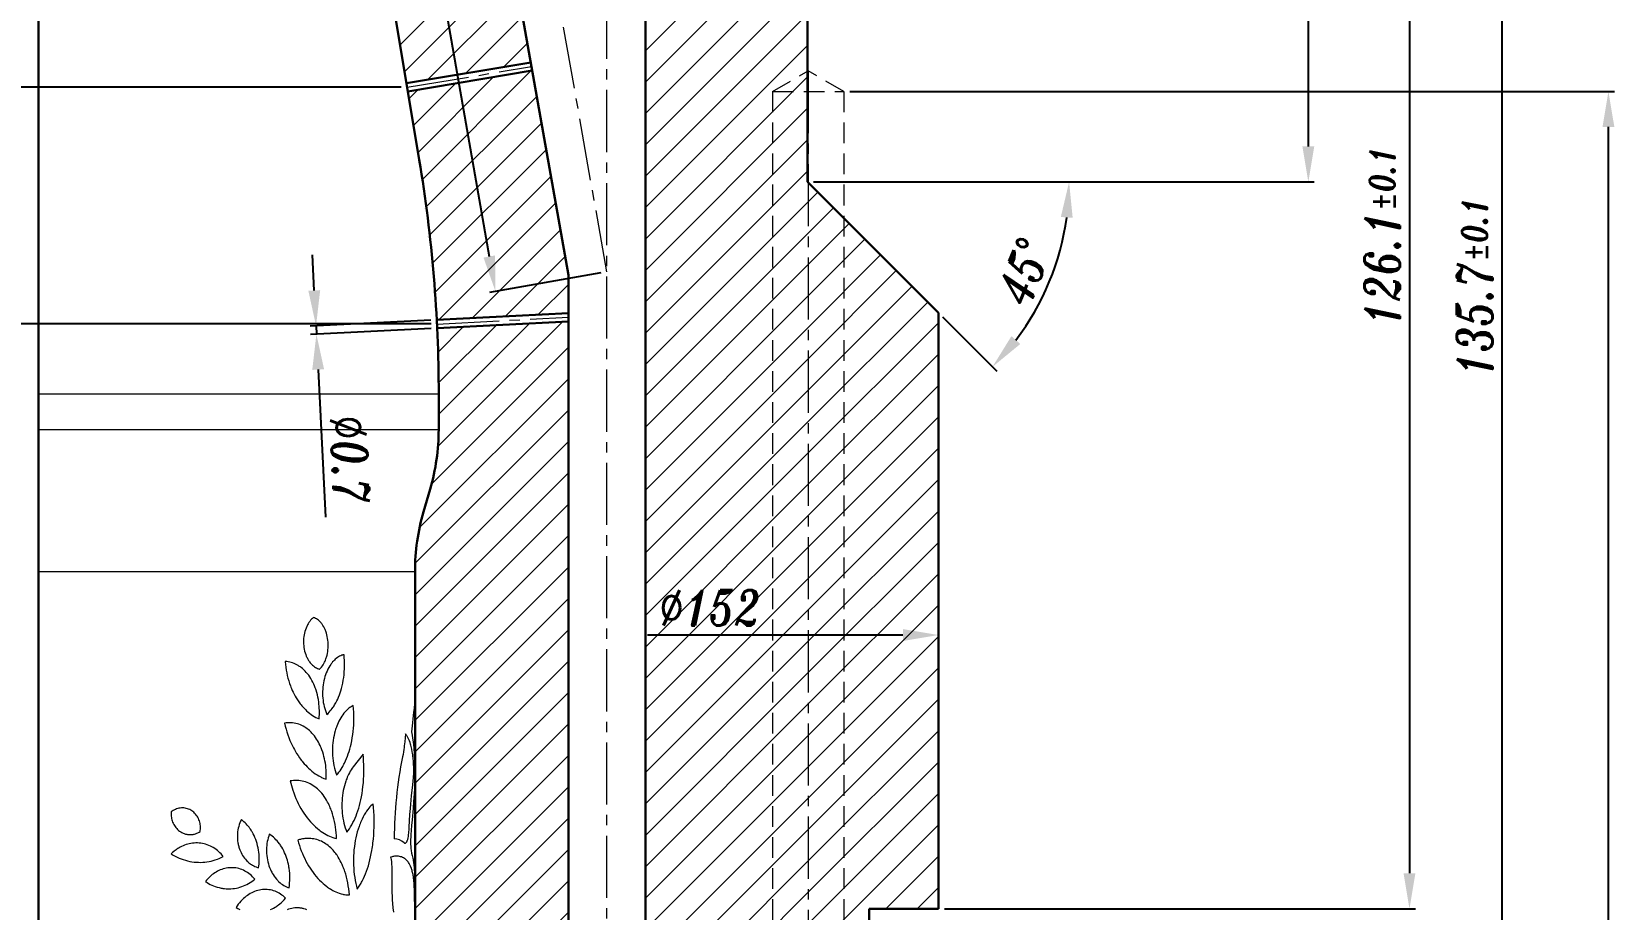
# Model space of a CAD drawing. Extents: x -234 to 1000, y -95 to 506.
# Drawn here: x 79.2 to 212.8, y 127.4 to 201.5 of the extents above; entities that cross this region are included whole.
import ezdxf

# ---------------------------------------------------------------- set-up
doc = ezdxf.new("R2010")
doc.units = 0
doc.header["$LTSCALE"] = 7
doc.header["$MEASUREMENT"] = 0
doc.linetypes.add('CENTER2', pattern=[1.125, 0.75, -0.125, 0.125, -0.125])
doc.linetypes.add('HIDDEN', pattern=[0.375, 0.25, -0.125])
doc.layers.get('0').update_dxf_attribs({"linetype": 'CONTINUOUS', "lineweight": 15})
for name, color, linetype, lineweight in [('1', 1, 'CENTER2', 15), ('2', 2, 'HIDDEN', 15), ('3', 3, 'CONTINUOUS', 30), ('8', 250, 'CONTINUOUS', 15)]:
    doc.layers.add(name, color=color, linetype=linetype, lineweight=lineweight)
doc.styles.add('ITALICT', font='ITALICT.shx', dxfattribs={"width": 0.8, "height": 3})
doc.dimstyles.get("Standard").update_dxf_attribs({"dimtxt": 3, "dimasz": 3, "dimexe": 0.5, "dimexo": 0.5, "dimgap": 0.8, "dimtad": 1, "dimdsep": 46, "dimtxsty": 'ITALICT', "dimcen": 0.09, "dimazin": 2, "dimtfac": 1, "dimtmove": 0, "dimatfit": 3, "dimfxl": 1, "dimtolj": 1, "dimtzin": 0, "dimarcsym": 0})

# ---------------------------------------------------------------- blocks, each defined once
blk = doc.blocks.new('*D26')
at = {"color": 0, "lineweight": -2, "transparency": 16777216}
for p, q in [((158.18, 253.53), (187.46, 253.53)), ((186.96, 250.53), (186.96, 191.83)), ((145.18, 188.83), (187.46, 188.83))]:
    blk.add_line(p, q, dxfattribs=at)
at = {"color": 0, "transparency": 16777216}
for points in [[(186.46, 250.53), (187.46, 250.53), (186.96, 253.53)], [(186.46, 191.83), (187.46, 191.83), (186.96, 188.83)]]:
    blk.add_solid(points, dxfattribs=at)
at = {"color": 0, "transparency": 16777216, "insert": (184.66, 221.18), "char_height": 3, "attachment_point": 5, "rotation": 90, "style": 'ITALICT'}
blk.add_mtext('\\A1;64.7', dxfattribs=at)
blk = doc.blocks.new('*D27')
at = {"color": 0, "lineweight": -2, "transparency": 16777216}
for p, q in [((155.79, 188.83), (167.26, 188.83)), ((156.08, 177.42), (160.65, 172.85))]:
    blk.add_line(p, q, dxfattribs=at)
blk.add_arc((144.68, 188.83), 22.09, 322.7882, 352.2118, dxfattribs=at)
at = {"color": 0, "transparency": 16777216}
for points in [[(166.06, 185.87), (167.06, 185.8), (166.76, 188.83)], [(162.64, 175.14), (161.89, 175.8), (160.29, 173.21)]]:
    blk.add_solid(points, dxfattribs=at)
at = {"color": 0, "transparency": 16777216, "insert": (162.96, 181.25), "char_height": 3, "attachment_point": 5, "rotation": 67.5, "style": 'ITALICT'}
blk.add_mtext('\\A1;45°', dxfattribs=at)
blk = doc.blocks.new('*D28')
at = {"color": 0, "lineweight": -2, "transparency": 16777216}
for p, q in [((158.18, 253.53), (196, 253.53)), ((195.5, 250.53), (195.5, 130.43)), ((156.23, 127.43), (196, 127.43))]:
    blk.add_line(p, q, dxfattribs=at)
at = {"color": 0, "transparency": 16777216}
for points in [[(195, 250.53), (196, 250.53), (195.5, 253.53)], [(195, 130.43), (196, 130.43), (195.5, 127.43)]]:
    blk.add_solid(points, dxfattribs=at)
at = {"color": 0, "transparency": 16777216, "insert": (193.2, 184.23), "char_height": 3, "attachment_point": 5, "rotation": 90, "style": 'ITALICT'}
blk.add_mtext('\\A1;126.1{}{\\H0.71x;\\C3;%%p0.1}', dxfattribs=at)
blk = doc.blocks.new('*D29')
at = {"color": 0, "lineweight": -2, "transparency": 16777216}
for p, q in [((158.18, 253.53), (203.8, 253.53)), ((203.3, 250.53), (203.3, 120.83)), ((165.38, 117.83), (203.8, 117.83))]:
    blk.add_line(p, q, dxfattribs=at)
at = {"color": 0, "transparency": 16777216}
for points in [[(202.8, 250.53), (203.8, 250.53), (203.3, 253.53)], [(202.8, 120.83), (203.8, 120.83), (203.3, 117.83)]]:
    blk.add_solid(points, dxfattribs=at)
at = {"color": 0, "transparency": 16777216, "insert": (201, 179.94), "char_height": 3, "attachment_point": 5, "rotation": 90, "style": 'ITALICT'}
blk.add_mtext('\\A1;135.7{}{\\H0.71x;\\C3;%%p0.1}', dxfattribs=at)
blk = doc.blocks.new('*D31')
at = {"color": 0, "lineweight": -2, "transparency": 16777216}
for p, q in [((74.19, 291.83), (50.64, 291.83)), ((51.14, 288.83), (51.14, 27.93)), ((79.23, 24.93), (50.64, 24.93))]:
    blk.add_line(p, q, dxfattribs=at)
at = {"color": 0, "transparency": 16777216}
for points in [[(50.64, 288.83), (51.64, 288.83), (51.14, 291.83)], [(50.64, 27.93), (51.64, 27.93), (51.14, 24.93)]]:
    blk.add_solid(points, dxfattribs=at)
at = {"color": 0, "transparency": 16777216, "insert": (48.84, 158.38), "char_height": 3, "attachment_point": 5, "rotation": 90, "style": 'ITALICT'}
blk.add_mtext('\\A1;266.9{}{\\H0.71x;\\C3;%%p0.05}', dxfattribs=at)
blk = doc.blocks.new('*D45')
at = {"color": 0, "lineweight": -2, "transparency": 16777216}
for p, q in [((50.64, 291.83), (41.03, 291.83)), ((41.53, 288.83), (41.53, -2.52)), ((79.23, -5.52), (41.03, -5.52))]:
    blk.add_line(p, q, dxfattribs=at)
at = {"color": 0, "transparency": 16777216}
for points in [[(41.03, 288.83), (42.03, 288.83), (41.53, 291.83)], [(41.03, -2.52), (42.03, -2.52), (41.53, -5.52)]]:
    blk.add_solid(points, dxfattribs=at)
at = {"color": 0, "transparency": 16777216, "insert": (38.25, 143.15), "char_height": 3, "attachment_point": 5, "rotation": 90, "style": 'ITALICT'}
blk.add_mtext('\\A1;297.35{}{\\H0.71x;\\C3;\\S+0.08^ -0.07;}', dxfattribs=at)
blk = doc.blocks.new('*D49')
at = {"color": 0, "lineweight": -2, "transparency": 16777216}
blk.add_line((152.73, 150.55), (131.17, 150.55), dxfattribs=at)
at = {"color": 0, "transparency": 16777216}
blk.add_solid([(152.73, 151.05), (152.73, 150.05), (155.73, 150.55)], dxfattribs=at)
at = {"color": 0, "transparency": 16777216, "insert": (136.43, 152.85), "char_height": 3, "attachment_point": 5, "style": 'ITALICT'}
blk.add_mtext('\\A1;%%c152', dxfattribs=at)
blk = doc.blocks.new('*D62')
at = {"color": 0, "lineweight": -2, "transparency": 16777216}
for p, q in [((107.73, 291.74), (98.33, 290.08)), ((99.34, 287.21), (117.8, 182.53)), ((127.23, 181.15), (117.83, 179.49))]:
    blk.add_line(p, q, dxfattribs=at)
at = {"color": 0, "transparency": 16777216}
for points in [[(99.84, 287.3), (98.85, 287.13), (98.82, 290.17)], [(118.29, 182.62), (117.31, 182.44), (118.32, 179.58)]]:
    blk.add_solid(points, dxfattribs=at)
at = {"color": 0, "transparency": 16777216, "insert": (111.67, 230.57), "char_height": 3, "attachment_point": 5, "rotation": 280, "style": 'ITALICT'}
blk.add_mtext('\\A1;112.3', dxfattribs=at)
blk = doc.blocks.new('*D76')
at = {"color": 0, "lineweight": -2, "transparency": 16777216}
for p, q in [((107.02, 216.83), (69.19, 216.83)), ((69.69, 213.83), (69.69, 199.83)), ((110.36, 196.83), (69.19, 196.83))]:
    blk.add_line(p, q, dxfattribs=at)
at = {"color": 0, "transparency": 16777216}
for points in [[(69.19, 213.83), (70.19, 213.83), (69.69, 216.83)], [(69.19, 199.83), (70.19, 199.83), (69.69, 196.83)]]:
    blk.add_solid(points, dxfattribs=at)
at = {"color": 0, "transparency": 16777216, "insert": (67.39, 206.83), "char_height": 3, "attachment_point": 5, "rotation": 90, "style": 'ITALICT'}
blk.add_mtext('\\A1;20', dxfattribs=at)
blk = doc.blocks.new('*D79')
at = {"color": 0, "lineweight": -2, "transparency": 16777216}
for p, q in [((148.23, 196.48), (212.8, 196.48)), ((212.3, -2.52), (212.3, 193.48)), ((147.38, -5.52), (212.8, -5.52))]:
    blk.add_line(p, q, dxfattribs=at)
at = {"color": 0, "transparency": 16777216}
for points in [[(211.8, 193.48), (212.8, 193.48), (212.3, 196.48)], [(211.8, -2.52), (212.8, -2.52), (212.3, -5.52)]]:
    blk.add_solid(points, dxfattribs=at)
at = {"color": 0, "transparency": 16777216, "insert": (210, 98.31), "char_height": 3, "attachment_point": 5, "rotation": 90, "style": 'ITALICT'}
blk.add_mtext('\\A1;202', dxfattribs=at)
blk = doc.blocks.new('*D97')
at = {"color": 0, "lineweight": -2, "transparency": 16777216}
blk.add_arc((127.73, 181.24), 87.98, 91.9539, 98.0461, dxfattribs=at)
at = {"color": 0, "transparency": 16777216}
for points in [[(115.49, 267.85), (115.33, 268.84), (112.45, 267.87)], [(124.72, 269.66), (124.73, 268.66), (127.73, 269.21)]]:
    blk.add_solid(points, dxfattribs=at)
at = {"color": 0, "transparency": 16777216, "insert": (119.86, 271.17), "char_height": 3, "attachment_point": 5, "rotation": 5, "style": 'ITALICT'}
blk.add_mtext('\\A1;10°', dxfattribs=at)
blk = doc.blocks.new('*D98')
at = {"color": 0, "lineweight": -2, "transparency": 16777216}
for p, q in [((110.36, 196.83), (69.19, 196.83)), ((69.69, 193.83), (69.69, 179.83)), ((112.88, 176.83), (69.19, 176.83))]:
    blk.add_line(p, q, dxfattribs=at)
at = {"color": 0, "transparency": 16777216}
for points in [[(69.19, 193.83), (70.19, 193.83), (69.69, 196.83)], [(69.19, 179.83), (70.19, 179.83), (69.69, 176.83)]]:
    blk.add_solid(points, dxfattribs=at)
at = {"color": 0, "transparency": 16777216, "insert": (67.39, 186.83), "char_height": 3, "attachment_point": 5, "rotation": 90, "style": 'ITALICT'}
blk.add_mtext('\\A1;20', dxfattribs=at)
blk = doc.blocks.new('*D99')
at = {"color": 0, "lineweight": -2, "transparency": 16777216}
for p, q in [((103.02, 179.67), (102.87, 182.67)), ((112.86, 177.15), (102.67, 176.65)), ((112.9, 176.45), (102.7, 175.95)), ((103.17, 176.67), (103.2, 175.97)), ((103.35, 172.98), (103.96, 160.51))]:
    blk.add_line(p, q, dxfattribs=at)
at = {"color": 0, "transparency": 16777216}
for points in [[(103.52, 179.69), (102.52, 179.64), (103.17, 176.67)], [(103.85, 173), (102.85, 172.95), (103.2, 175.97)]]:
    blk.add_solid(points, dxfattribs=at)
at = {"color": 0, "transparency": 16777216, "insert": (106.03, 165.36), "char_height": 3, "attachment_point": 5, "rotation": 272.8182, "style": 'ITALICT'}
blk.add_mtext('\\A1;%%c0.7', dxfattribs=at)

msp = doc.modelspace()

# ---------------------------------------------------------------- hatches: boundary and pattern name
at = {"layer": '8'}
h = msp.add_hatch(dxfattribs=at)
h.set_pattern_fill('ANSI31', color=256, scale=15)
edge = h.paths.add_edge_path()
edge.add_line((121.428, 198.2362), (110.9194, 196.4801))
edge.add_line((110.9194, 196.4801), (111.8846, 190.7047))
edge.add_arc((-6.4741, 170.9253), 120, 2.985292, 9.48726, ccw=False)
edge.add_line((113.363, 177.1749), (124.4759, 177.7503))
edge.add_line((124.4759, 177.7503), (124.4759, 180.951))
edge.add_line((124.4759, 180.951), (121.428, 198.2362))
h.paths.add_polyline_path([(117.9068, 218.2063), (107.5771, 216.4801), (110.804, 197.1705), (121.3065, 198.9256)])
h.paths.add_polyline_path([(114.3855, 238.1764), (104.2348, 236.4801), (107.4617, 217.1705), (117.7852, 218.8957)])
h.paths.add_polyline_path([(110.8642, 258.1465), (100.8926, 256.4801), (104.1195, 237.1705), (114.2639, 238.8658)])
h.paths.add_polyline_path([(107.343, 278.1166), (97.5503, 276.4801), (100.7772, 257.1705), (110.7427, 258.8359)])
edge = h.paths.add_edge_path()
edge.add_line((106.4144, 283.3825), (105.6758, 283.2523))
edge.add_line((105.6758, 283.2523), (104.1642, 291.8253))
edge.add_line((104.1642, 291.8253), (95.5759, 291.8253))
edge.add_arc((92.5759, 291.8253), 3, -90, 0, ccw=False)
edge.add_line((92.5759, 288.8253), (92.5759, 286.3253))
edge.add_arc((97.5762, 286.3254), 5.0003, 180.001426, 215.146046)
edge.add_line((93.4875, 283.4469), (96.589, 279.0406))
edge.add_arc((92.5443, 276.1012), 5, 12.337333, 36.006858, ccw=False)
edge.add_line((97.4288, 277.1695), (107.2214, 278.806))
edge.add_line((107.2214, 278.806), (106.4144, 283.3825))
h.paths.add_polyline_path([(124.4759, 283.8253), (123.7259, 283.8253), (123.7259, 291.8253), (112.2876, 291.8253), (113.5543, 284.6414), (112.8157, 284.5112), (124.4759, 218.383)])
h.paths.add_polyline_path([(104.9257, 291.8253), (104.1642, 291.8253), (105.6758, 283.2523), (106.4144, 283.3825)], flags=17)
h.paths.add_polyline_path([(112.2876, 291.8253), (111.526, 291.8253), (112.8157, 284.5112), (113.5543, 284.6414)])
h.paths.add_polyline_path([(124.4759, 291.8253), (123.7259, 291.8253), (123.7259, 283.8253), (124.4759, 283.8253)], flags=17)
h.paths.add_polyline_path([(116.7451, 268.6366), (123.3627, 269.2156), (122.9705, 273.6985), (116.3529, 273.1195)], flags=16)
h.paths.add_polyline_path([(97.5048, 245.0211), (106.7479, 246.6509), (105.9665, 251.0825), (96.7233, 249.4527)])
h.paths.add_polyline_path([(108.4781, 235.7007), (110.4254, 224.6568), (114.8571, 225.4382), (112.9097, 236.4821)], flags=16)
h = msp.add_hatch(dxfattribs=at)
h.set_pattern_fill('ANSI31', color=256, scale=15)
h.paths.add_polyline_path([(144.7259, 113.8253), (135.8759, 113.8253), (135.8759, 114.5753), (134.8759, 114.5753), (132.9995, 117.8253), (134.8759, 121.0753), (135.8759, 121.0753), (135.8759, 121.8253), (144.7259, 121.8253), (144.7259, 198.2074), (144.6759, 291.8253), (131.7259, 291.8253), (131.7259, 283.8253), (130.9759, 283.8253), (130.9759, 2.4753), (131.7259, 2.4753), (131.7259, -5.5247), (144.7259, -5.5247)])
h.paths.add_polyline_path([(144.7259, 114.5753), (135.8759, 114.5753), (135.8759, 113.8253), (144.7259, 113.8253)], flags=17)
h.paths.add_polyline_path([(144.7259, 121.8253), (135.8759, 121.8253), (135.8759, 121.0753), (144.7259, 121.0753)], flags=17)
h.paths.add_polyline_path([(124.4759, 7.0199), (117.2629, 4.3945, 0.31529879), (116.2759, 2.985), (116.2759, -3.3245, 0.31529879), (116.9339, -4.2642), (120.3971, -5.5247), (123.7259, -5.5247), (123.7259, 2.4753), (124.4759, 2.4753)])
h.paths.add_polyline_path([(124.4759, 2.4753), (123.7259, 2.4753), (123.7259, -5.5247), (124.4759, -5.5247)])
h.paths.add_polyline_path([(131.7259, 2.4753), (130.9759, 2.4753), (130.9759, -5.5247), (131.7259, -5.5247)], flags=17)
h.paths.add_polyline_path([(131.7259, 291.8253), (130.9759, 291.8253), (130.9759, 283.8253), (131.7259, 283.8253)], flags=17)
h.paths.add_polyline_path([(131.2216, 150.5987), (141.6359, 150.5987), (141.6359, 155.0987), (131.2216, 155.0987)], flags=24)
h.paths.add_polyline_path([(140.7779, 98.5824), (146.0493, 98.5824), (146.0493, 103.0824), (140.7779, 103.0824)], flags=9)
h.paths.add_polyline_path([(140.2973, 105.6348), (145.4545, 105.6348), (145.4545, 110.1348), (140.2973, 110.1348)], flags=9)
h.paths.add_polyline_path([(123.033, 93.6638), (132.4187, 93.6638), (132.4187, 98.1638), (123.033, 98.1638)], flags=9)
h.paths.add_polyline_path([(134.7748, 6.0894), (136.0474, -1.1279), (140.479, -0.3464), (139.2065, 6.8708)], flags=24)
h = msp.add_hatch(dxfattribs=at)
h.set_pattern_fill('ANSI31', color=256, scale=15)
h.paths.add_polyline_path([(155.7259, 177.7753), (144.7259, 188.7753), (144.7259, 121.8253), (149.8759, 121.8253), (149.8759, 127.4253), (155.7259, 127.4253)])
h.paths.add_polyline_path([(149.8759, 121.8253), (144.7259, 121.8253), (144.7259, 121.0753), (149.8759, 121.0753)])
h = msp.add_hatch(dxfattribs=at)
h.set_pattern_fill('ANSI31', color=256, scale=15)
h.paths.add_polyline_path([(124.4759, 177.0494), (113.3975, 176.4757, -0.01156797), (113.5259, 170.9253), (113.5259, 167.9253, -0.07106781), (112.8059, 162.8853), (112.2459, 160.9653, 0.07106781), (111.5259, 155.9253), (111.5259, 77.2583, 0.29821663), (111.8259, 76.8001, -0.65465367), (111.8259, 74.0505, 0.29821663), (111.5259, 73.5923), (111.5259, 52.2583, 0.29821663), (111.8259, 51.8001, -0.63670706), (111.8947, 49.0827, 0.31237648), (111.6203, 48.584, 0.04536102), (112.2459, 45.3853), (112.8059, 43.4653, -0.07106781), (113.5259, 38.4253), (113.5259, 35.4253, -0.02805598), (113.1032, 27.8982, -0.53335214), (115.299, 23.4253), (121.4477, 19.8753), (124.4759, 19.8753)])
h.paths.add_polyline_path([(123.033, 93.6638), (132.4187, 93.6638), (132.4187, 98.1638), (123.033, 98.1638)], flags=9)

# ---------------------------------------------------------------- linework, layer by layer
at = {"layer": '1'}
for p, q in [((127.7259, 181.2353), (108.2259, 291.8253)), ((127.7259, -5.5247), (127.7259, 291.8253)), ((110.8617, 196.8253), (121.3672, 198.5809)), ((144.7259, 198.2074), (144.7259, -5.5247)), ((113.3808, 176.8253), (124.4759, 177.3998))]:
    msp.add_line(p, q, dxfattribs=at)
at = {"layer": '2'}
for p, q in [((141.7259, 196.4753), (144.7259, 198.2074)), ((147.7259, 196.4753), (144.7259, 198.2074)), ((141.7259, 196.4753), (141.7259, -5.5247)), ((141.7259, 196.4753), (147.7259, 196.4753)), ((147.7259, 196.4753), (147.7259, -5.4018))]:
    msp.add_line(p, q, dxfattribs=at)
at = {"layer": '3'}
for p, q in [((79.7259, 291.8253), (79.7259, -5.5247)), ((124.4759, 180.951), (104.9257, 291.8253)), ((130.9759, -5.5247), (130.9759, 291.8253)), ((144.6759, 291.8253), (144.6759, 188.8253)), ((97.4759, 276.9253), (111.8846, 190.7047)), ((110.804, 197.1705), (121.3065, 198.9256)), ((110.9194, 196.4801), (121.428, 198.2362)), ((144.6759, 188.8253), (155.7259, 177.7753)), ((124.4759, 19.8753), (124.4759, 180.951)), ((113.363, 177.1749), (124.4759, 177.7503)), ((155.7259, 177.7753), (155.7259, 127.4253)), ((113.3975, 176.4757), (124.4759, 177.0494)), ((113.5259, 167.9253), (113.5259, 170.9253)), ((112.2459, 160.9653), (112.8059, 162.8853)), ((149.8759, 127.4253), (155.7259, 127.4253)), ((149.8759, 127.4253), (149.8759, -2.5247))]:
    msp.add_line(p, q, dxfattribs=at)
at = {"layer": '3', "lineweight": 30}
msp.add_line((111.5263, 77.1574), (111.5263, 155.9253), dxfattribs=at)
at = {"layer": '3'}
for centre, radius, start, end in [((-6.4741, 170.9253), 120, 0, 9.48726), ((95.5259, 167.9253), 18, 343.739795, 0), ((129.5259, 155.9253), 18, 163.739795, 180)]:
    msp.add_arc(centre, radius, start, end, dxfattribs=at)
at = {"layer": '8'}
for p, q in [((79.7259, 170.9253), (113.5259, 170.9253)), ((79.7259, 167.9253), (113.5259, 167.9253)), ((79.7259, 155.9253), (111.5259, 155.9253))]:
    msp.add_line(p, q, dxfattribs=at)
at = {"layer": '8', "ltscale": 0.03407}
msp.add_line((107.1415, 140.4898), (106.3092, 139.4107), dxfattribs=at)
at = {"layer": '8', "ltscale": 0.002919}
msp.add_line((111.5229, 139.7864), (111.5259, 139.9032), dxfattribs=at)
at = {"layer": '8'}
for points in [[(102.9478, 152.0305), (102.8653, 151.9583), (102.786, 151.8796), (102.7102, 151.7946), (102.6382, 151.7038), (102.5702, 151.6076), (102.5063, 151.5064), (102.4468, 151.4006), (102.4142, 151.337), (102.3831, 151.272), (102.3258, 151.1384), (102.2749, 151.0003), (102.2308, 150.8585), (102.1934, 150.7134), (102.1628, 150.5651), (102.1393, 150.4146), (102.1228, 150.2626), (102.1134, 150.1095), (102.1111, 149.9559), (102.116, 149.8024), (102.1281, 149.6496), (102.1472, 149.4979), (102.1734, 149.3481), (102.2067, 149.2005), (102.2468, 149.0559), (102.2937, 148.9149), (102.3472, 148.778), (102.3768, 148.7105), (102.408, 148.6443), (102.4401, 148.5809), (102.4736, 148.5189), (102.5429, 148.403), (102.5795, 148.3472), (102.6175, 148.293), (102.6769, 148.2149), (102.739, 148.1407), (102.8037, 148.0707), (102.8709, 148.0052), (102.9505, 147.9361), (103.0328, 147.8735), (103.1175, 147.8177), (103.2043, 147.7691), (103.293, 147.7279), (103.3831, 147.6944), (103.4285, 147.6807), (103.4742, 147.6689)], [(103.4742, 147.6689), (103.5543, 147.7513), (103.6302, 147.8403), (103.7016, 147.9356), (103.7686, 148.0366), (103.8309, 148.1429), (103.8884, 148.2541), (103.931, 148.3462), (103.9704, 148.4409), (104.0066, 148.5379), (104.0318, 148.6121), (104.0551, 148.6873), (104.0766, 148.7635), (104.0964, 148.8407), (104.1305, 148.9974), (104.1569, 149.1528), (104.1765, 149.3102), (104.1893, 149.4691), (104.1952, 149.6288), (104.1944, 149.7889), (104.1867, 149.9486), (104.1722, 150.1073), (104.1508, 150.2646), (104.1226, 150.4197), (104.0876, 150.5721), (104.0458, 150.721), (103.9972, 150.8658), (103.9703, 150.9368), (103.9417, 151.0065), (103.9116, 151.0743), (103.8799, 151.1407), (103.8185, 151.2567), (103.7519, 151.3672), (103.6802, 151.4717), (103.6421, 151.522), (103.6028, 151.5705), (103.5629, 151.6166), (103.5219, 151.6608), (103.4484, 151.7327), (103.3716, 151.7988), (103.2919, 151.8587), (103.2094, 151.912), (103.1244, 151.9586), (103.0371, 151.9981), (102.9478, 152.0305)], [(105.5378, 148.8906), (105.4897, 148.8813), (105.4417, 148.8701), (105.3933, 148.8565), (105.3449, 148.841), (105.2493, 148.8039), (105.1547, 148.7589), (105.0614, 148.7063), (104.9697, 148.6462), (104.8799, 148.5791), (104.7922, 148.5051), (104.7152, 148.4329), (104.6403, 148.3557), (104.5677, 148.2737), (104.4973, 148.1871), (104.4518, 148.1269), (104.4075, 148.0649), (104.3223, 147.9355), (104.2421, 147.7995), (104.1671, 147.6576), (104.0974, 147.5101), (104.0333, 147.3576), (103.9749, 147.2006), (103.9223, 147.0397), (103.8736, 146.8677), (103.8315, 146.6923), (103.7961, 146.514), (103.7675, 146.3335), (103.7456, 146.151), (103.7306, 145.9673), (103.7225, 145.7826), (103.7212, 145.5977), (103.7269, 145.4128), (103.7395, 145.2287), (103.759, 145.0456), (103.7853, 144.8643), (103.8184, 144.685), (103.8582, 144.5085), (103.9046, 144.3351), (103.9575, 144.1655), (104.0168, 144.0001), (104.0823, 143.8395)], [(104.0823, 143.8395), (104.1807, 143.9323), (104.2761, 144.0304), (104.3683, 144.1335), (104.4572, 144.2414), (104.5429, 144.354), (104.5938, 144.4254), (104.6435, 144.4983), (104.6936, 144.5755), (104.7423, 144.6544), (104.834, 144.814), (104.9203, 144.9792), (104.9991, 145.1449), (105.0727, 145.3151), (105.1413, 145.4897), (105.2047, 145.6684), (105.2632, 145.8506), (105.3165, 146.0362), (105.3462, 146.149), (105.374, 146.2628), (105.4242, 146.4932), (105.4673, 146.7269), (105.5033, 146.9632), (105.5321, 147.2017), (105.5539, 147.4419), (105.5687, 147.6832), (105.5765, 147.9252), (105.5773, 148.1674), (105.5711, 148.4093), (105.558, 148.6505), (105.5378, 148.8906)], [(100.5726, 148.3178), (100.5739, 148.2958), (100.5919, 148.0609), (100.6175, 147.827), (100.6509, 147.5946), (100.6917, 147.364), (100.7401, 147.1356), (100.796, 146.9099), (100.8591, 146.6871), (100.9295, 146.4677), (101.0069, 146.2521), (101.0483, 146.1459), (101.0914, 146.0407), (101.1638, 145.8749), (101.2405, 145.7123), (101.3214, 145.553), (101.4064, 145.3972), (101.4953, 145.2453), (101.6057, 145.0704), (101.7213, 144.9014), (101.842, 144.7388), (101.9047, 144.6594), (101.9685, 144.5817), (102.0325, 144.5068), (102.0976, 144.4338), (102.1868, 144.3386), (102.2778, 144.2467), (102.3705, 144.1584), (102.4947, 144.048), (102.6216, 143.944), (102.7509, 143.8468), (102.8824, 143.7565), (103.0159, 143.6735), (103.1511, 143.5978), (103.2878, 143.5297), (103.4257, 143.4695)], [(103.4257, 143.4695), (103.4395, 143.6471), (103.4484, 143.8255), (103.4522, 144.0042), (103.4511, 144.183), (103.445, 144.3593), (103.4342, 144.5351), (103.4184, 144.7103), (103.3978, 144.8845), (103.3667, 145.0917), (103.3286, 145.2969), (103.2835, 145.4995), (103.2313, 145.6991), (103.1721, 145.8952), (103.1398, 145.9918), (103.1058, 146.0874), (103.0421, 146.2518), (102.9729, 146.4125), (102.8985, 146.5691), (102.8187, 146.7213), (102.7337, 146.8685), (102.6435, 147.0107), (102.5481, 147.1473), (102.4477, 147.278), (102.3477, 147.3965), (102.2432, 147.5091), (102.1345, 147.6155), (102.0218, 147.7154), (101.9052, 147.8084), (101.845, 147.8526), (101.7838, 147.895), (101.7228, 147.935), (101.6609, 147.9731), (101.548, 148.0367), (101.4326, 148.0943), (101.315, 148.1456), (101.1953, 148.1906), (101.0736, 148.2292), (100.9504, 148.2613), (100.8256, 148.2868), (100.6996, 148.3056), (100.5726, 148.3178)], [(111.5259, 145.872), (111.5231, 145.6396), (111.5148, 145.3948), (111.5016, 145.1382), (111.4887, 144.9383), (111.4735, 144.7323), (111.4431, 144.3742), (111.4075, 144.0006), (111.3531, 143.4803), (111.3134, 143.1203), (111.228, 142.3718)], [(106.3103, 144.5889), (106.217, 144.5431), (106.1245, 144.4901), (106.0332, 144.43), (105.9432, 144.3632), (105.8709, 144.3037), (105.7997, 144.2401), (105.7298, 144.1723), (105.6789, 144.1197), (105.6289, 144.065), (105.5782, 144.0065), (105.5285, 143.946), (105.4332, 143.8208), (105.3418, 143.6882), (105.2545, 143.5487), (105.1717, 143.4029), (105.1043, 143.2732), (105.0405, 143.1395), (104.9802, 143.002), (104.9236, 142.8611), (104.888, 142.7655), (104.8541, 142.6686), (104.8219, 142.5702), (104.7913, 142.4706), (104.7356, 142.2684), (104.6875, 142.0645), (104.6465, 141.8574), (104.6126, 141.6475), (104.586, 141.4355), (104.5666, 141.2218), (104.5546, 141.007), (104.5499, 140.7915), (104.5526, 140.576), (104.5626, 140.3609), (104.5801, 140.1468), (104.6048, 139.9342), (104.6367, 139.7236), (104.6759, 139.5156), (104.7221, 139.3107), (104.7753, 139.1095), (104.8355, 138.9125), (104.868, 138.8158), (104.9023, 138.7203)], [(104.9023, 138.7203), (105.0029, 138.8388), (105.0999, 138.9625), (105.1933, 139.0912), (105.2831, 139.2247), (105.3692, 139.3628), (105.4205, 139.4501), (105.4704, 139.5391), (105.5202, 139.632), (105.5685, 139.7266), (105.6595, 139.9175), (105.7448, 140.114), (105.8219, 140.3091), (105.8937, 140.5086), (105.9603, 140.7123), (106.0216, 140.9197), (106.0777, 141.1306), (106.1287, 141.3445), (106.1568, 141.4743), (106.1832, 141.605), (106.2303, 141.869), (106.2702, 142.136), (106.3029, 142.4054), (106.3285, 142.6767), (106.347, 142.9495), (106.3585, 143.2232), (106.3629, 143.4973), (106.3603, 143.7714), (106.3507, 144.045), (106.334, 144.3176), (106.3103, 144.5889)], [(104.0313, 138.3615), (104.0374, 138.5961), (104.0356, 138.8309), (104.0258, 139.0654), (104.0179, 139.1825), (104.008, 139.2993), (103.9962, 139.4154), (103.9824, 139.5311), (103.9549, 139.723), (103.9219, 139.9133), (103.8833, 140.1016), (103.8392, 140.2876), (103.7895, 140.4709), (103.7341, 140.6512), (103.6673, 140.8443), (103.631, 140.9404), (103.5929, 141.0354), (103.5541, 141.1267), (103.5137, 141.2167), (103.4448, 141.3599), (103.3716, 141.4994), (103.2942, 141.6349), (103.2127, 141.7662), (103.127, 141.893), (103.0286, 142.0263), (102.9254, 142.1535), (102.8176, 142.2744), (102.7619, 142.3323), (102.7052, 142.3886), (102.6121, 142.4749), (102.5162, 142.5566), (102.4178, 142.6335), (102.3167, 142.7054), (102.2133, 142.7723), (102.0939, 142.8414), (101.9718, 142.9037), (101.8471, 142.9591), (101.7201, 143.0074), (101.5911, 143.0485), (101.4601, 143.0824), (101.3276, 143.1088), (101.1937, 143.1279), (101.0587, 143.1395), (100.9229, 143.1436), (100.7864, 143.1403), (100.6497, 143.1296), (100.513, 143.1116)], [(100.513, 143.1116), (100.5702, 142.8605), (100.6347, 142.6121), (100.7065, 142.3668), (100.7854, 142.1249), (100.8712, 141.8867), (100.964, 141.6527), (101.0635, 141.4231), (101.1157, 141.3101), (101.1695, 141.1984), (101.2533, 141.0331), (101.3405, 140.871), (101.4312, 140.7121), (101.5253, 140.5565), (101.6517, 140.3607), (101.7833, 140.171), (101.8514, 140.0782), (101.9207, 139.9871), (101.9905, 139.8985), (102.0616, 139.8118), (102.1781, 139.676), (102.2974, 139.545), (102.4195, 139.419), (102.544, 139.2982), (102.6708, 139.1828), (102.8144, 139.061), (102.9604, 138.9463), (103.1086, 138.839), (103.2589, 138.7392), (103.4109, 138.6472), (103.5645, 138.5632), (103.6417, 138.5243), (103.7192, 138.4875), (103.8229, 138.4417), (103.927, 138.3996), (104.0313, 138.3615)], [(110.7107, 142.2051), (110.6876, 141.8643), (110.6587, 141.5288), (110.6237, 141.2), (110.6038, 141.0386), (110.5823, 140.8793), (110.5509, 140.6709), (110.5163, 140.4673), (110.4785, 140.269)], [(111.294, 140.6915), (111.2521, 140.9165), (111.2285, 141.0277), (111.2035, 141.1355), (111.1786, 141.2335), (111.1525, 141.3282), (111.1094, 141.4685), (111.063, 141.6006), (111.0132, 141.7242), (110.9599, 141.839), (110.903, 141.9448), (110.8732, 141.9942), (110.8425, 142.0412), (110.8002, 142.1002), (110.7563, 142.1548), (110.7107, 142.2051)], [(111.228, 142.3718), (111.2785, 142.1022), (111.3235, 141.8246), (111.3631, 141.5394), (111.3978, 141.247), (111.4181, 141.0489), (111.4364, 140.8479), (111.4529, 140.6425), (111.4675, 140.4344), (111.4911, 140.0117)], [(105.7721, 133.887), (105.8817, 134.0333), (105.9869, 134.186), (106.0876, 134.3447), (106.1897, 134.52), (106.2868, 134.7016), (106.3788, 134.889), (106.4657, 135.0818), (106.5475, 135.2797), (106.6243, 135.4822), (106.7008, 135.7032), (106.7716, 135.9288), (106.8369, 136.1587), (106.8968, 136.3925), (106.9513, 136.6298), (107.0004, 136.8704), (107.0274, 137.0161), (107.0524, 137.1628), (107.0969, 137.4587), (107.134, 137.7575), (107.1637, 138.0588), (107.1862, 138.3618), (107.2013, 138.6662), (107.2093, 138.9712), (107.2101, 139.2765), (107.2038, 139.5815), (107.1902, 139.8857), (107.1695, 140.1886), (107.1415, 140.4898)], [(111.4401, 138.8686), (111.4303, 139.1331), (111.4184, 139.391), (111.405, 139.6287), (111.3892, 139.8584), (111.3634, 140.1578), (111.348, 140.3036), (111.331, 140.4435), (111.3133, 140.5706), (111.294, 140.6915)], [(106.3092, 139.4107), (106.2246, 139.2956), (106.1431, 139.1741), (106.0649, 139.0466), (105.9902, 138.9135), (105.9191, 138.7751), (105.8628, 138.6561), (105.8091, 138.5339), (105.7582, 138.4088), (105.7219, 138.3131), (105.6872, 138.216), (105.6226, 138.0177), (105.5664, 137.8204), (105.5165, 137.619), (105.4732, 137.414), (105.4366, 137.2061), (105.4066, 136.9956), (105.3834, 136.7832), (105.3671, 136.5692), (105.3576, 136.3543), (105.355, 136.139), (105.3593, 135.9236), (105.3705, 135.7089), (105.3885, 135.4952), (105.4134, 135.2831), (105.445, 135.073), (105.4834, 134.8656), (105.5283, 134.6614), (105.5798, 134.4609), (105.6377, 134.2646), (105.7018, 134.0731), (105.7721, 133.887)], [(111.4911, 140.0117), (111.4988, 139.874), (111.5053, 139.79), (111.5115, 139.7379), (111.514, 139.7264), (111.5152, 139.7236), (111.5157, 139.723), (111.516, 139.7228), (111.5163, 139.7228), (111.5166, 139.7229), (111.517, 139.7234), (111.5175, 139.7242), (111.5184, 139.7272), (111.5202, 139.7395), (111.5229, 139.7864)], [(104.8942, 133.366), (104.8848, 133.6064), (104.8684, 133.8461), (104.845, 134.0847), (104.8145, 134.3217), (104.7771, 134.5565), (104.7327, 134.7887), (104.6811, 135.0178), (104.625, 135.234), (104.5624, 135.4466), (104.4932, 135.6551), (104.4554, 135.7594), (104.416, 135.8624), (104.3762, 135.961), (104.3347, 136.0583), (104.276, 136.188), (104.2144, 136.3152), (104.1497, 136.4396), (104.0605, 136.5986), (103.9662, 136.7522), (103.8669, 136.9003), (103.7627, 137.0424), (103.6537, 137.1781), (103.5974, 137.2435), (103.5399, 137.3072), (103.4615, 137.3895), (103.381, 137.4685), (103.2986, 137.5443), (103.1827, 137.6424), (103.0633, 137.734), (102.9405, 137.8188), (102.8146, 137.8967), (102.6857, 137.9675), (102.554, 138.031), (102.4197, 138.0871), (102.283, 138.1356), (102.1442, 138.1764), (102.0035, 138.2095), (101.861, 138.2349), (101.7172, 138.2523), (101.5721, 138.2619), (101.4262, 138.2637), (101.2796, 138.2576), (101.1326, 138.2437), (100.9856, 138.222)], [(100.9856, 138.222), (101.033, 138.0262), (101.0846, 137.8319), (101.1405, 137.6395), (101.2005, 137.4491), (101.2827, 137.2103), (101.3714, 136.9752), (101.4665, 136.7444), (101.5656, 136.5225), (101.6707, 136.3053), (101.7814, 136.0929), (101.8977, 135.8858), (102.0193, 135.6841), (102.146, 135.4884), (102.2778, 135.2988), (102.4143, 135.1158), (102.5553, 134.9395), (102.6934, 134.7786), (102.8351, 134.6244), (102.9804, 134.4773), (103.1288, 134.3375), (103.2803, 134.2054), (103.4344, 134.0811), (103.5124, 134.0221), (103.5909, 133.9652), (103.7319, 133.8692), (103.8744, 133.7802), (104.0181, 133.6983), (104.1629, 133.6236), (104.3084, 133.5565), (104.4546, 133.497), (104.6011, 133.4454), (104.7477, 133.4016), (104.8942, 133.366)], [(111.0401, 134.3174), (111.0667, 134.8556), (111.0992, 135.3851), (111.1369, 135.9035), (111.1657, 136.2544), (111.1961, 136.5976), (111.2333, 136.9873), (111.3013, 137.6402), (111.3601, 138.1672), (111.4401, 138.8686)], [(111.5259, 138.4303), (111.5247, 138.2906), (111.5213, 138.1438), (111.5145, 137.9583), (111.5049, 137.7635), (111.4882, 137.4884), (111.4676, 137.1982), (111.4352, 136.7892), (111.4111, 136.5035), (111.3584, 135.9042), (111.2744, 134.9466), (111.2325, 134.4464), (111.1726, 133.6741)], [(90.9434, 135.6091), (90.9363, 135.5167), (90.9337, 135.424), (90.9358, 135.3313), (90.9425, 135.2389), (90.9546, 135.142), (90.9718, 135.046), (90.9941, 134.9511), (91.0213, 134.8577), (91.0581, 134.7536), (91.1012, 134.6523), (91.1502, 134.5539), (91.2051, 134.4591), (91.2656, 134.3681), (91.3316, 134.2813), (91.4026, 134.1992), (91.4813, 134.1194), (91.565, 134.0452), (91.6531, 133.9773), (91.7453, 133.9157), (91.8412, 133.8609), (91.9403, 133.8132), (92.0423, 133.7728), (92.1465, 133.74), (92.2525, 133.7148), (92.306, 133.7052), (92.3597, 133.6976), (92.4672, 133.6884), (92.5211, 133.6868), (92.575, 133.6871), (92.6287, 133.6895), (92.6824, 133.6939), (92.7358, 133.7002), (92.7889, 133.7086), (92.8418, 133.7189), (92.8942, 133.7312), (92.9975, 133.7616), (93.0986, 133.7995), (93.1968, 133.8449), (93.2917, 133.8975), (93.3829, 133.9569)], [(93.3829, 133.9569), (93.3966, 134.0504), (93.4055, 134.1447), (93.4096, 134.2396), (93.4088, 134.3344), (93.4026, 134.4355), (93.391, 134.5359), (93.3738, 134.6354), (93.3513, 134.7335), (93.3192, 134.8428), (93.2804, 134.9496), (93.2349, 135.0534), (93.1829, 135.1536), (93.1246, 135.2498), (93.0602, 135.3415), (92.99, 135.4282), (92.9187, 135.5051), (92.8428, 135.5768), (92.7625, 135.6429), (92.6781, 135.7032), (92.5901, 135.7574), (92.4988, 135.8051), (92.4046, 135.8462), (92.3079, 135.8805), (92.2091, 135.9076), (92.1086, 135.9277), (92.007, 135.9404), (91.9044, 135.9459), (91.8017, 135.9439), (91.6991, 135.9346), (91.5974, 135.9179), (91.4968, 135.8941), (91.3979, 135.8631), (91.3011, 135.8253), (91.2068, 135.7807), (91.1155, 135.7296), (91.0276, 135.6723), (90.9434, 135.6091)], [(107.9948, 136.3029), (107.8991, 136.2182), (107.8047, 136.1253), (107.7117, 136.0243), (107.6204, 135.9157), (107.531, 135.7998), (107.4437, 135.6771), (107.3924, 135.6002), (107.342, 135.5211), (107.244, 135.3564), (107.15, 135.1835), (107.0601, 135.003), (106.9747, 134.8155), (106.9295, 134.7091), (106.8858, 134.6008), (106.8435, 134.4906), (106.8027, 134.3787), (106.7258, 134.1501), (106.6552, 133.9154), (106.5912, 133.6754), (106.5338, 133.4306), (106.4833, 133.1817), (106.4397, 132.9292), (106.4032, 132.6737), (106.3738, 132.4157), (106.3516, 132.1559), (106.3367, 131.8947), (106.3291, 131.6327), (106.3288, 131.3705), (106.3358, 131.1085), (106.3501, 130.8474), (106.3716, 130.5876), (106.4004, 130.3298), (106.4363, 130.0743), (106.4792, 129.8219), (106.529, 129.573), (106.5857, 129.3281), (106.6491, 129.088)], [(106.6491, 129.088), (106.7046, 129.1645), (106.759, 129.2428), (106.8141, 129.3259), (106.868, 129.4108), (106.9701, 129.5827), (107.022, 129.6759), (107.0726, 129.7708), (107.1232, 129.8704), (107.1725, 129.9717), (107.2652, 130.1758), (107.3525, 130.386), (107.4345, 130.602), (107.5112, 130.8234), (107.5875, 131.0656), (107.6579, 131.3129), (107.7225, 131.5649), (107.7814, 131.8212), (107.8348, 132.0815), (107.8826, 132.3452), (107.9085, 132.5037), (107.9325, 132.6633), (107.9549, 132.8262), (107.9754, 132.99), (108.0104, 133.3174), (108.038, 133.6473), (108.0581, 133.979), (108.0709, 134.312), (108.0764, 134.6456), (108.0747, 134.9793), (108.0657, 135.3124), (108.0494, 135.6444), (108.0258, 135.9747), (107.9948, 136.3029)], [(96.8671, 134.9541), (96.8005, 134.8184), (96.7406, 134.6786), (96.6878, 134.5352), (96.6422, 134.3887), (96.6038, 134.2396), (96.5728, 134.0884), (96.5493, 133.9354), (96.5333, 133.7813), (96.5249, 133.6263), (96.5241, 133.4711), (96.5311, 133.3129), (96.546, 133.1554), (96.5688, 132.9991), (96.5831, 132.9215), (96.5993, 132.8444), (96.6175, 132.7678), (96.6376, 132.6919), (96.6596, 132.6166), (96.6835, 132.542), (96.7297, 132.4135), (96.7816, 132.2878), (96.839, 132.1652), (96.9018, 132.046), (96.9698, 131.9306), (97.0428, 131.8193), (97.1208, 131.7124), (97.2034, 131.6103), (97.2973, 131.5061), (97.3961, 131.4081), (97.4472, 131.3616), (97.4994, 131.3168), (97.5708, 131.2598), (97.6439, 131.2061), (97.7187, 131.1556), (97.8144, 131.0974), (97.9123, 131.0447), (98.0122, 130.9977), (98.1138, 130.9567), (98.2169, 130.9216), (98.3211, 130.8927)], [(98.3211, 130.8927), (98.3417, 131.048), (98.3573, 131.2042), (98.3678, 131.3609), (98.3733, 131.5175), (98.3739, 131.6741), (98.3694, 131.8306), (98.3574, 132.0174), (98.3383, 132.2035), (98.3121, 132.3884), (98.2788, 132.5718), (98.2384, 132.7531), (98.1918, 132.9289), (98.1386, 133.1021), (98.0785, 133.2724), (98.0119, 133.4393), (97.9386, 133.6027), (97.8588, 133.762), (97.7725, 133.9169), (97.7266, 133.9932), (97.6792, 134.0682), (97.6309, 134.1407), (97.5811, 134.212), (97.5119, 134.3056), (97.44, 134.3967), (97.3655, 134.4851), (97.2727, 134.5875), (97.1764, 134.6858), (97.0766, 134.7798), (96.9735, 134.8693), (96.8671, 134.9541)], [(99.2247, 133.7229), (99.1724, 133.5708), (99.1264, 133.4159), (99.0866, 133.2585), (99.0533, 133.099), (99.0264, 132.9378), (99.0061, 132.7753), (98.9923, 132.612), (98.9849, 132.4369), (98.9849, 132.2615), (98.9925, 132.0864), (99.0076, 131.912), (99.0301, 131.7387), (99.0601, 131.567), (99.0975, 131.3972), (99.1421, 131.23), (99.1939, 131.0657), (99.2527, 130.9048), (99.3184, 130.7477), (99.354, 130.6705), (99.3913, 130.5943), (99.4298, 130.5201), (99.47, 130.4471), (99.5515, 130.3106), (99.6386, 130.1793), (99.7312, 130.0536), (99.8289, 129.9339), (99.8799, 129.8763), (99.9321, 129.8202), (99.9849, 129.7664), (100.0389, 129.7143), (100.1364, 129.6271), (100.237, 129.5457), (100.3405, 129.4704), (100.4466, 129.4014), (100.555, 129.339), (100.6655, 129.2833), (100.7778, 129.2346), (100.8917, 129.1931)], [(100.8917, 129.1931), (100.92, 129.3974), (100.9406, 129.6032), (100.9534, 129.81), (100.9585, 130.0173), (100.9557, 130.2247), (100.9452, 130.4317), (100.9269, 130.6379), (100.9009, 130.8428), (100.8849, 130.9446), (100.867, 131.0459), (100.8344, 131.2069), (100.7968, 131.3662), (100.7542, 131.5236), (100.7068, 131.6788), (100.6544, 131.8317), (100.5898, 132), (100.5191, 132.1647), (100.4423, 132.3253), (100.3595, 132.4816), (100.2707, 132.6331), (100.1761, 132.7795), (100.1266, 132.8507), (100.0757, 132.9204), (99.9832, 133.0389), (99.8866, 133.1527), (99.7858, 133.2615), (99.681, 133.3651), (99.5723, 133.4632), (99.4599, 133.5557), (99.344, 133.6424), (99.2247, 133.7229)], [(110.6062, 133.003), (110.6358, 132.981), (110.6505, 132.9734), (110.6652, 132.968), (110.6798, 132.9648), (110.6991, 132.9642), (110.7182, 132.9675), (110.737, 132.9749), (110.7615, 132.9909), (110.7852, 133.0138), (110.8081, 133.0434), (110.8247, 133.0698), (110.8407, 133.0996), (110.8589, 133.1393), (110.8763, 133.1833), (110.8936, 133.234), (110.9099, 133.289), (110.939, 133.4076), (110.9645, 133.5392), (110.9863, 133.6813), (111.0047, 133.832), (111.0162, 133.9495), (111.0259, 134.0699), (111.0401, 134.3174)], [(111.1726, 133.6741), (111.1612, 133.4792), (111.1551, 133.2768), (111.1543, 133.0795), (111.1583, 132.8834), (111.1673, 132.6923), (111.1833, 132.4866), (111.1935, 132.3901), (111.2051, 132.2994), (111.2225, 132.1899), (111.2418, 132.0964), (111.252, 132.0568), (111.2625, 132.0226)], [(95.3297, 131.8333), (95.2405, 131.9451), (95.1466, 132.0524), (95.0482, 132.1549), (94.9455, 132.2523), (94.8387, 132.3445), (94.728, 132.4312), (94.6135, 132.5122), (94.4936, 132.5884), (94.3704, 132.6583), (94.2441, 132.7218), (94.1149, 132.7787), (93.9831, 132.8288), (93.849, 132.872), (93.713, 132.9083), (93.5753, 132.9375), (93.4362, 132.9596), (93.296, 132.9744), (93.1551, 132.9821), (93.0138, 132.9826), (92.8723, 132.9759), (92.7312, 132.962), (92.5971, 132.9421), (92.4638, 132.9159), (92.3315, 132.8832), (92.2006, 132.8443), (92.0713, 132.7993), (91.9438, 132.7482), (91.8185, 132.6912), (91.6955, 132.6284), (91.6035, 132.5768), (91.5131, 132.5219), (91.4245, 132.4639), (91.3592, 132.4184), (91.2949, 132.3711), (91.1698, 132.2717), (91.0494, 132.166), (90.9341, 132.0541)], [(105.989, 128.5987), (105.9647, 128.8553), (105.9336, 129.1101), (105.8954, 129.3629), (105.8503, 129.6129), (105.7982, 129.8597), (105.7389, 130.1027), (105.7067, 130.2226), (105.6726, 130.3414), (105.6027, 130.5644), (105.5647, 130.6758), (105.5249, 130.7858), (105.4847, 130.8914), (105.4429, 130.9957), (105.3716, 131.162), (105.2959, 131.3243), (105.2159, 131.4825), (105.1317, 131.6362), (105.0431, 131.7851), (104.9414, 131.9421), (104.8886, 132.0182), (104.8346, 132.0927), (104.7607, 132.1894), (104.6845, 132.2829), (104.6062, 132.3732), (104.5094, 132.4771), (104.4095, 132.5761), (104.3068, 132.6699), (104.2011, 132.7584), (104.0926, 132.8414), (103.9778, 132.9212), (103.8602, 132.9948), (103.74, 133.0622), (103.6174, 133.123), (103.4925, 133.1774), (103.3654, 133.225), (103.2364, 133.2659), (103.1056, 133.3), (102.9732, 133.3272), (102.8394, 133.3476), (102.7194, 133.3598), (102.5987, 133.3666), (102.4772, 133.3679), (102.3552, 133.3637), (102.2329, 133.3541), (102.1307, 133.342), (102.0285, 133.3262), (101.9263, 133.3066), (101.8497, 133.2895), (101.7733, 133.2704), (101.6969, 133.2492), (101.6207, 133.2261)], [(101.6207, 133.2261), (101.6882, 132.9924), (101.7615, 132.7615), (101.8407, 132.5338), (101.9255, 132.3096), (102.0158, 132.0891), (102.1116, 131.8726), (102.2126, 131.6606), (102.3184, 131.4537), (102.4292, 131.2517), (102.5448, 131.0547), (102.6651, 130.8631), (102.7899, 130.6772), (102.9189, 130.4972), (103.0521, 130.3235), (103.1892, 130.1563), (103.33, 129.996), (103.4742, 129.8428), (103.6197, 129.6989), (103.768, 129.5626), (103.9191, 129.4341), (104.0725, 129.3137), (104.1501, 129.2566), (104.2281, 129.2017), (104.3065, 129.149), (104.3854, 129.0985), (104.4912, 129.0346), (104.5975, 128.9748), (104.7044, 128.9191), (104.8474, 128.8515), (104.9909, 128.7915), (105.1347, 128.7394), (105.2785, 128.6953), (105.422, 128.6593), (105.4936, 128.6443), (105.5651, 128.6315), (105.6719, 128.6162), (105.7782, 128.6056), (105.884, 128.5997), (105.989, 128.5987)], [(90.9341, 132.0541), (91.0983, 131.9571), (91.2657, 131.8668), (91.436, 131.7832), (91.6089, 131.7066), (91.7843, 131.6371), (91.9617, 131.5747), (92.141, 131.5197), (92.3219, 131.4721), (92.504, 131.432), (92.6872, 131.3996), (92.8693, 131.375), (93.0518, 131.358), (93.2344, 131.3487), (93.4168, 131.3471), (93.5987, 131.3532), (93.7799, 131.367), (93.96, 131.3886), (94.1388, 131.4178), (94.316, 131.4547), (94.4912, 131.4993), (94.6643, 131.5513), (94.835, 131.6109), (95.0029, 131.6778), (95.1679, 131.7519), (95.3297, 131.8333)], [(111.342, 130.4085), (111.2995, 130.5789), (111.2764, 130.6605), (111.2519, 130.7398), (111.2172, 130.8416), (111.1802, 130.939), (111.1406, 131.0319), (111.0846, 131.1476), (111.055, 131.2023), (111.0242, 131.2551), (110.9815, 131.3221), (110.9368, 131.3854), (110.8901, 131.445), (110.8289, 131.5141), (110.7646, 131.5772), (110.6971, 131.6342), (110.6265, 131.6851), (110.5529, 131.7299), (110.4761, 131.7685), (110.3963, 131.8009), (110.3136, 131.8271), (110.2278, 131.8471), (110.1392, 131.8608), (110.0477, 131.8684), (109.9534, 131.8697), (109.8761, 131.8663), (109.7971, 131.859), (109.7164, 131.8477), (109.6548, 131.8367), (109.5924, 131.8235), (109.4649, 131.7906)], [(109.4649, 131.7906), (109.4837, 131.693), (109.5006, 131.5936), (109.5294, 131.3904), (109.5514, 131.1823), (109.5667, 130.9706), (109.5754, 130.7569), (109.5776, 130.5422), (109.5733, 130.3279)], [(111.2625, 132.0226), (111.2919, 131.9271), (111.319, 131.8227), (111.3438, 131.7096), (111.3609, 131.6195), (111.3768, 131.525), (111.4052, 131.3234), (111.4293, 131.1063), (111.4497, 130.8751), (111.4626, 130.6932), (111.4738, 130.5045), (111.4916, 130.1092), (111.5024, 129.7681), (111.5103, 129.4148)], [(97.9873, 129.9223), (97.8983, 130.0278), (97.8049, 130.1284), (97.7073, 130.2238), (97.6056, 130.3138), (97.5001, 130.3981), (97.3909, 130.4764), (97.2783, 130.5487), (97.1603, 130.6157), (97.0393, 130.6759), (96.9155, 130.7292), (96.7892, 130.7754), (96.6608, 130.8143), (96.5304, 130.8459), (96.3986, 130.8701), (96.2655, 130.8867), (96.1315, 130.8958), (95.997, 130.8974), (95.8623, 130.8915), (95.7278, 130.8781), (95.5937, 130.8572), (95.4604, 130.8289), (95.3335, 130.795), (95.2079, 130.7544), (95.084, 130.7074), (94.962, 130.654), (94.8422, 130.5944), (94.7249, 130.5288), (94.6103, 130.4574), (94.4986, 130.3803), (94.4055, 130.3098), (94.3148, 130.2354), (94.2267, 130.1573), (94.1414, 130.0755), (94.0862, 130.0191), (94.0322, 129.9611), (93.9284, 129.8408), (93.8302, 129.7149)], [(93.8302, 129.7149), (93.9625, 129.6337), (94.0973, 129.5578), (94.2344, 129.4875), (94.3736, 129.4229), (94.5148, 129.3642), (94.6576, 129.3114), (94.8193, 129.2594), (94.9825, 129.2151), (95.147, 129.1787), (95.2296, 129.1634), (95.3124, 129.1501), (95.4451, 129.1331), (95.5781, 129.1212), (95.711, 129.1145), (95.8438, 129.1131), (95.9764, 129.1168), (96.1332, 129.1281), (96.289, 129.1468), (96.4436, 129.1729), (96.5967, 129.2063), (96.7479, 129.2469), (96.8971, 129.2948), (97.044, 129.3497), (97.1883, 129.4117), (97.3297, 129.4805), (97.4681, 129.5561), (97.6033, 129.6382), (97.735, 129.7267), (97.8631, 129.8215), (97.9873, 129.9223)], [(111.5008, 126.2934), (111.5028, 126.8268), (111.502, 127.323), (111.4987, 127.8141), (111.4933, 128.2283), (111.4851, 128.632), (111.4732, 129.0206), (111.4612, 129.2987), (111.4459, 129.5622), (111.4269, 129.8082), (111.4036, 130.0334), (111.3899, 130.1393), (111.3748, 130.2386), (111.359, 130.327), (111.342, 130.4085)], [(100.6013, 128.3222), (100.5016, 128.4164), (100.3983, 128.5049), (100.2914, 128.5875), (100.1812, 128.6641), (100.0678, 128.7343), (99.9514, 128.798), (99.8324, 128.855), (99.7076, 128.9064), (99.5805, 128.9504), (99.4513, 128.9869), (99.3204, 129.0159), (99.1881, 129.0372), (99.0546, 129.0507), (98.9203, 129.0566), (98.7855, 129.0547), (98.6506, 129.0451), (98.5158, 129.0279), (98.3815, 129.003), (98.2479, 128.9708), (98.1155, 128.9311), (97.9844, 128.8842), (97.8589, 128.8319), (97.7352, 128.7731), (97.6136, 128.708), (97.4945, 128.6366), (97.3779, 128.5593), (97.2643, 128.4762), (97.1537, 128.3875), (97.0464, 128.2934), (96.9866, 128.2373), (96.9281, 128.1795), (96.8146, 128.0593), (96.7062, 127.9329), (96.6032, 127.8008), (96.5057, 127.6633), (96.4141, 127.5208)], [(99.3349, 127.3613), (99.4643, 127.4214), (99.5913, 127.4874), (99.7157, 127.5591), (99.7852, 127.6024), (99.8539, 127.6474), (99.9222, 127.6947), (99.9895, 127.7438), (100.1206, 127.8466), (100.2474, 127.9561), (100.3699, 128.0721), (100.4879, 128.1942), (100.6013, 128.3222)], [(96.4141, 127.5208), (96.5672, 127.4444), (96.7225, 127.3752)], [(102.3927, 127.3419), (102.2748, 127.3868), (102.1505, 127.4258), (102.0876, 127.4423), (102.0243, 127.4569), (101.9607, 127.4696), (101.8966, 127.4803), (101.8323, 127.489), (101.7676, 127.4957), (101.6376, 127.5031), (101.507, 127.5026), (101.3759, 127.4943), (101.2448, 127.478), (101.114, 127.454), (100.9836, 127.4223), (100.8541, 127.3831), (100.7256, 127.3364)], [(109.6259, 127.8655), (109.6579, 127.5025), (109.6966, 127.1437)]]:
    msp.add_lwpolyline(points, dxfattribs=at)
for centre, radius, start, end in [((144.8266, 133.2517), 35.0566, 168.453488, 179.861516), ((109.7317, 132.0216), 1.3148, 48.294874, 88.292442), ((131.2399, 129.5582), 21.6802, 177.965387, 184.478031), ((150.8481, 130.1787), 39.3453, 181.112483, 181.967281)]:
    msp.add_arc(centre, radius, start, end, dxfattribs=at)

# ---------------------------------------------------------------- dimensions: what is measured, and where the dimension line sits
for base, p1, p2, text, override, picture, middle in [((41.5305, -5.5247), (51.1384, 291.8253), (79.7259, -5.5247), '<>{}{\\H0.71x;\\C3;\\S+0.08^ -0.07;}', {"dimtp": 0.08, "dimtm": 0.07}, '*D45', (38.2455, 143.1503)), ((51.1384, 24.9253), (74.6891, 291.8253), (79.7259, 24.9253), '<>{}{\\H0.71x;\\C3;%%p0.05}', {"dimtp": 0.05, "dimtm": 0.05}, '*D31', (48.8384, 158.3753))]:
    dim = msp.add_linear_dim(base=base, p1=p1, p2=p2, angle=90, text=text, dimstyle='Standard', override=override)
    dim.commit()
    dim.dimension.update_dxf_attribs({"geometry": picture, "text_midpoint": middle})
for base, p1, p2, angle, override, picture, middle, dimtype in [((118.3234, 179.5774), (108.2259, 291.8253), (127.7259, 181.2353), 280, {"dimdec": 1}, '*D62', (109.4025, 230.1701), 161), ((212.3002, 196.4753), (146.8759, -5.5247), (147.7259, 196.4753), 90, {"dimtmove": 0}, '*D79', (212.3002, 98.3124), 160)]:
    dim = msp.add_linear_dim(base=base, p1=p1, p2=p2, angle=angle, dimstyle='Standard', override=override)
    dim.commit()
    dim.dimension.update_dxf_attribs({"geometry": picture, "text_midpoint": middle, "dimtype": dimtype})
for base, line1, line2, picture, middle in [((122.6106, 269.0622), ((127.7259, 181.2353), (108.2259, 291.8253)), ((127.7259, -5.5247), (127.7259, 291.8253)), '*D97', (119.8578, 271.1675)), ((163.8041, 177.7817), ((144.6759, 188.8253), (155.2886, 188.8253)), ((144.6759, 188.8253), (155.7259, 177.7753)), '*D27', (162.957, 181.253))]:
    dim = msp.add_angular_dim_2l(base=base, line1=line1, line2=line2, dimstyle='Standard')
    dim.commit()
    dim.dimension.update_dxf_attribs({"geometry": picture, "text_midpoint": middle})
for base, p1, p2, picture, middle in [((186.9574, 188.8253), (157.6759, 253.5253), (144.6759, 188.8253), '*D26', (184.6574, 221.1753)), ((69.6891, 196.8253), (107.5194, 216.8253), (110.8617, 196.8253), '*D76', (67.3891, 206.8253)), ((69.6891, 176.8253), (110.8617, 196.8253), (113.3808, 176.8253), '*D98', (67.3891, 186.8253))]:
    dim = msp.add_linear_dim(base=base, p1=p1, p2=p2, angle=90, dimstyle='Standard')
    dim.commit()
    dim.dimension.update_dxf_attribs({"geometry": picture, "text_midpoint": middle})
for base, p2, override, picture, middle in [((195.5008, 127.4253), (155.7259, 127.4253), {"dimtp": 0.1, "dimtm": 0.1}, '*D28', (195.5008, 184.228)), ((203.3002, 117.8253), (164.8759, 117.8253), {"dimtp": 0.1, "dimtm": 0.1, "dimtmove": 0}, '*D29', (203.3002, 179.9384))]:
    dim = msp.add_linear_dim(base=base, p1=(157.6759, 253.5253), p2=p2, angle=90, text='<>{}{\\H0.71x;\\C3;%%p0.1}', dimstyle='Standard', override=override)
    dim.commit()
    dim.dimension.update_dxf_attribs({"geometry": picture, "text_midpoint": middle, "dimtype": 160})
dim = msp.add_aligned_dim(p1=(113.363, 177.1749), p2=(113.3975, 176.4757), distance=-10.2065, dimstyle='Standard', override={"dimpost": '%%c<>'})
dim.commit()
dim.dimension.update_dxf_attribs({"geometry": '*D99', "text_midpoint": (106.0287, 165.3571)})
dim = msp.add_linear_dim(base=(79.7259, 150.5487), p1=(155.7259, 150.5487), p2=(79.7259, 147.3003), text='%%c<>', dimstyle='Standard', override={"dimlfac": 2, "dimse2": 1, "dimsd2": 1})
dim.commit()
dim.dimension.update_dxf_attribs({"geometry": '*D49', "text_midpoint": (136.4287, 150.5487), "dimtype": 160})

doc.saveas('drawing.dxf')
